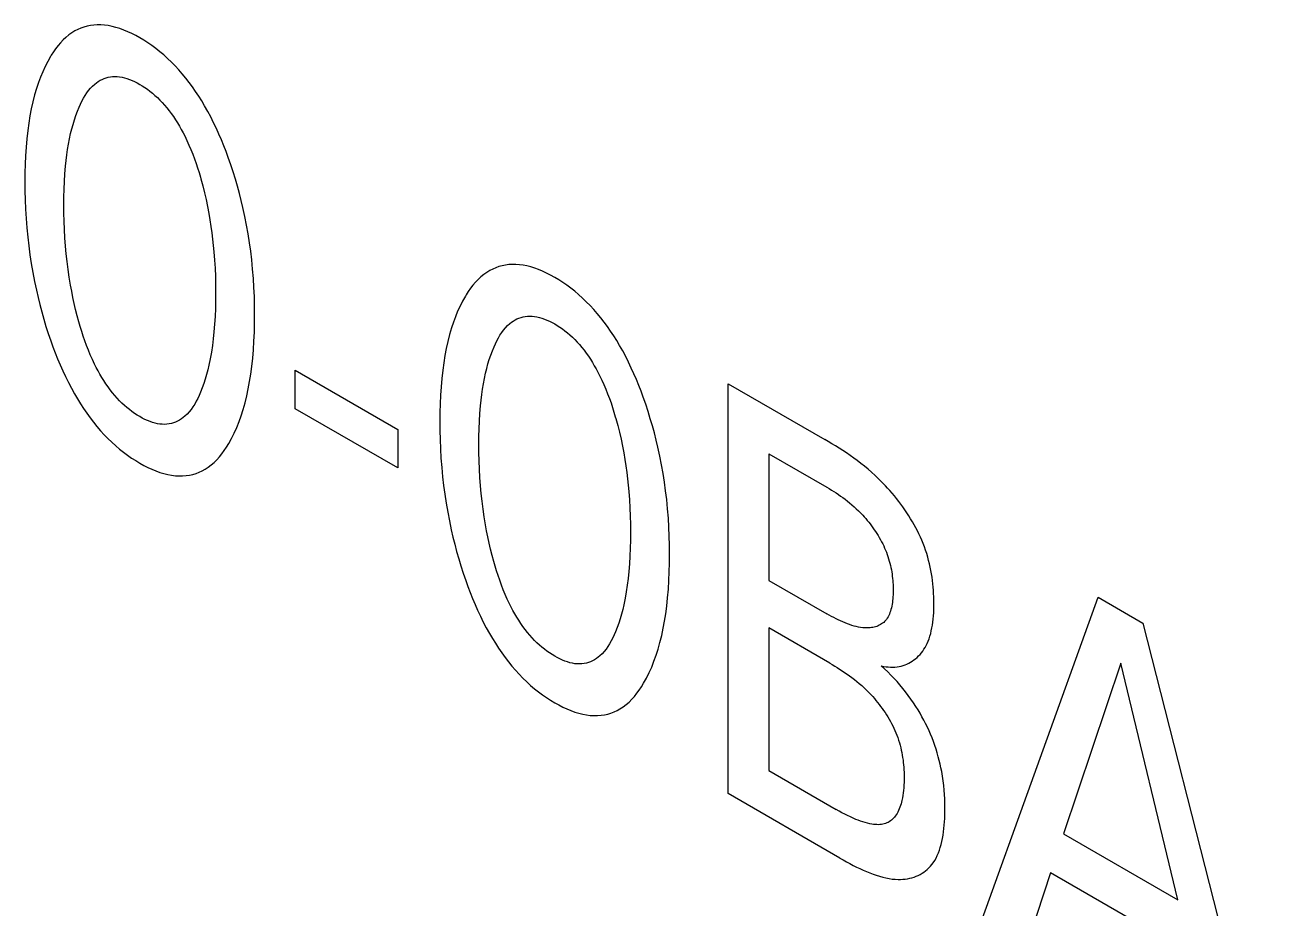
# Model space of a CAD drawing. Extents: x 0 to 420, y 0 to 297.
# Drawn here: x 182.985 to 187.187, y 120.416 to 123.408 of the extents above; entities that cross this region are included whole.
import ezdxf

# ---------------------------------------------------------------- set-up
doc = ezdxf.new("R2010")
doc.units = 0
doc.header["$LTSCALE"] = 23.1
doc.layers.add('40000_ISO', color=7, linetype='CONTINUOUS')

msp = doc.modelspace()

# ---------------------------------------------------------------- linework, layer by layer
at = {"layer": '40000_ISO', "color": 7, "linetype": 'CONTINUOUS'}
for p, q in [((183.1854, 123.4004), (183.1749, 123.3967)), ((183.1962, 123.4034), (183.1854, 123.4004)), ((183.2074, 123.4056), (183.1962, 123.4034)), ((183.2189, 123.4072), (183.2074, 123.4056)), ((183.2306, 123.4079), (183.2189, 123.4072)), ((183.2426, 123.4078), (183.2306, 123.4079)), ((183.2549, 123.4069), (183.2426, 123.4078)), ((183.2676, 123.4052), (183.2549, 123.4069)), ((183.2805, 123.4026), (183.2676, 123.4052)), ((183.2935, 123.3992), (183.2805, 123.4026)), ((183.3068, 123.3951), (183.2935, 123.3992)), ((183.115, 123.3567), (183.1061, 123.3473)), ((183.1243, 123.3654), (183.115, 123.3567)), ((183.134, 123.3734), (183.1243, 123.3654)), ((183.1443, 123.3807), (183.134, 123.3734)), ((183.155, 123.3873), (183.1443, 123.3807)), ((183.1647, 123.3923), (183.155, 123.3873)), ((183.1749, 123.3967), (183.1647, 123.3923)), ((183.3201, 123.3902), (183.3068, 123.3951)), ((183.3336, 123.3846), (183.3201, 123.3902)), ((183.3472, 123.3783), (183.3336, 123.3846)), ((183.3608, 123.3713), (183.3472, 123.3783)), ((183.3744, 123.3637), (183.3608, 123.3713)), ((183.3881, 123.3556), (183.3744, 123.3637)), ((183.4018, 123.3468), (183.3881, 123.3556)), ((183.0819, 123.316), (183.0746, 123.3047)), ((183.0896, 123.327), (183.0819, 123.316)), ((183.0977, 123.3374), (183.0896, 123.327)), ((183.1061, 123.3473), (183.0977, 123.3374)), ((183.4154, 123.3374), (183.4018, 123.3468)), ((183.4289, 123.3274), (183.4154, 123.3374)), ((183.4423, 123.3169), (183.4289, 123.3274)), ((183.4556, 123.3057), (183.4423, 123.3169)), ((183.0626, 123.2839), (183.0539, 123.2668)), ((183.0719, 123.3003), (183.0626, 123.2839)), ((183.0746, 123.3047), (183.0719, 123.3003)), ((183.4687, 123.294), (183.4556, 123.3057)), ((183.4816, 123.2817), (183.4687, 123.294)), ((183.4943, 123.2688), (183.4816, 123.2817)), ((183.0382, 123.2309), (183.0313, 123.212)), ((183.0458, 123.2492), (183.0382, 123.2309)), ((183.0539, 123.2668), (183.0458, 123.2492)), ((183.2604, 123.2286), (183.2676, 123.2305)), ((183.2676, 123.2305), (183.275, 123.2319)), ((183.275, 123.2319), (183.2827, 123.2328)), ((183.2827, 123.2328), (183.2905, 123.233)), ((183.2905, 123.233), (183.2984, 123.2327)), ((183.2984, 123.2327), (183.3064, 123.2318)), ((183.3064, 123.2318), (183.3145, 123.2304)), ((183.3145, 123.2304), (183.3228, 123.2284)), ((183.5066, 123.2555), (183.4943, 123.2688)), ((183.5186, 123.2416), (183.5066, 123.2555)), ((183.5303, 123.2273), (183.5186, 123.2416)), ((183.0249, 123.1926), (183.0183, 123.1702)), ((183.0313, 123.212), (183.0249, 123.1926)), ((183.2011, 123.1854), (183.2077, 123.1932)), ((183.2077, 123.1932), (183.2147, 123.2006)), ((183.2147, 123.2006), (183.2221, 123.2073)), ((183.2221, 123.2073), (183.2279, 123.2119)), ((183.2279, 123.2119), (183.2339, 123.2161)), ((183.2339, 123.2161), (183.2402, 123.2199)), ((183.2402, 123.2199), (183.2467, 123.2232)), ((183.2467, 123.2232), (183.2534, 123.2262)), ((183.2534, 123.2262), (183.2604, 123.2286)), ((183.3228, 123.2284), (183.3312, 123.2259)), ((183.3312, 123.2259), (183.3398, 123.2229)), ((183.3398, 123.2229), (183.3484, 123.2195)), ((183.3484, 123.2195), (183.357, 123.2155)), ((183.357, 123.2155), (183.3657, 123.2112)), ((183.3657, 123.2112), (183.3744, 123.2063)), ((183.3744, 123.2063), (183.3832, 123.2011)), ((183.3832, 123.2011), (183.3919, 123.1954)), ((183.3919, 123.1954), (183.4005, 123.1894)), ((183.4005, 123.1894), (183.4091, 123.1829)), ((183.5418, 123.2126), (183.5303, 123.2273)), ((183.553, 123.1974), (183.5418, 123.2126)), ((183.5638, 123.1819), (183.553, 123.1974)), ((183.0124, 123.1471), (183.0072, 123.1235)), ((183.0183, 123.1702), (183.0124, 123.1471)), ((183.1736, 123.1394), (183.1785, 123.1493)), ((183.1785, 123.1493), (183.1837, 123.1589)), ((183.1837, 123.1589), (183.1891, 123.1682)), ((183.1891, 123.1682), (183.195, 123.177)), ((183.195, 123.177), (183.2011, 123.1854)), ((183.4091, 123.1829), (183.4176, 123.176)), ((183.4176, 123.176), (183.426, 123.1688)), ((183.426, 123.1688), (183.4343, 123.1612)), ((183.4343, 123.1612), (183.4425, 123.1532)), ((183.4425, 123.1532), (183.4505, 123.1449)), ((183.4505, 123.1449), (183.4583, 123.1362)), ((183.5743, 123.1661), (183.5638, 123.1819)), ((183.5845, 123.15), (183.5743, 123.1661)), ((183.5942, 123.1337), (183.5845, 123.15)), ((183.0072, 123.1235), (183.0026, 123.0994)), ((183.1579, 123.1007), (183.1633, 123.1151)), ((183.1633, 123.1151), (183.1691, 123.1292)), ((183.1691, 123.1292), (183.1736, 123.1394)), ((183.4583, 123.1362), (183.4662, 123.1268)), ((183.4662, 123.1268), (183.4738, 123.1171)), ((183.4738, 123.1171), (183.4813, 123.1072)), ((183.4813, 123.1072), (183.4885, 123.0969)), ((183.6049, 123.1148), (183.5942, 123.1337)), ((183.6151, 123.0957), (183.6049, 123.1148)), ((182.9985, 123.0748), (182.9951, 123.0498)), ((183.0026, 123.0994), (182.9985, 123.0748)), ((183.1443, 123.0553), (183.1484, 123.0708)), ((183.1484, 123.0708), (183.153, 123.086)), ((183.153, 123.086), (183.1579, 123.1007)), ((183.4885, 123.0969), (183.4955, 123.0864)), ((183.4955, 123.0864), (183.5022, 123.0757)), ((183.5022, 123.0757), (183.5087, 123.0648)), ((183.5087, 123.0648), (183.515, 123.0538)), ((183.6248, 123.0764), (183.6151, 123.0957)), ((183.6341, 123.057), (183.6248, 123.0764)), ((182.9919, 123.0219), (182.9894, 122.9935)), ((182.9951, 123.0498), (182.9919, 123.0219)), ((183.1332, 123.0039), (183.1366, 123.0219)), ((183.1366, 123.0219), (183.1404, 123.0395)), ((183.1404, 123.0395), (183.1443, 123.0553)), ((183.515, 123.0538), (183.521, 123.0426)), ((183.521, 123.0426), (183.5268, 123.0314)), ((183.5268, 123.0314), (183.5342, 123.0161)), ((183.6429, 123.0374), (183.6341, 123.057)), ((183.6513, 123.0178), (183.6429, 123.0374)), ((182.9894, 122.9935), (182.9875, 122.9647)), ((183.1275, 122.967), (183.1302, 122.9856)), ((183.1302, 122.9856), (183.1332, 123.0039)), ((183.5342, 123.0161), (183.5412, 123.0007)), ((183.5412, 123.0007), (183.5477, 122.9852)), ((183.5477, 122.9852), (183.5539, 122.9697)), ((183.6593, 122.998), (183.6513, 123.0178)), ((183.667, 122.9783), (183.6593, 122.998)), ((183.6743, 122.9585), (183.667, 122.9783)), ((182.9862, 122.9356), (182.9854, 122.9061)), ((182.9875, 122.9647), (182.9862, 122.9356)), ((183.1233, 122.9291), (183.1252, 122.9482)), ((183.1252, 122.9482), (183.1275, 122.967)), ((183.5539, 122.9697), (183.5597, 122.9542)), ((183.5597, 122.9542), (183.5652, 122.9386)), ((183.5652, 122.9386), (183.5704, 122.9231)), ((183.6828, 122.9341), (183.6743, 122.9585)), ((182.9854, 122.9061), (182.9851, 122.8763)), ((183.1195, 122.8775), (183.1211, 122.9035)), ((183.1211, 122.9035), (183.1233, 122.9291)), ((183.5704, 122.9231), (183.5752, 122.9075)), ((183.5752, 122.9075), (183.5798, 122.892)), ((183.6909, 122.9098), (183.6828, 122.9341)), ((183.6984, 122.8855), (183.6909, 122.9098)), ((182.9851, 122.8763), (182.9854, 122.8457)), ((183.1177, 122.8247), (183.1184, 122.8513)), ((183.1184, 122.8513), (183.1195, 122.8775)), ((183.5798, 122.892), (183.5814, 122.8864)), ((183.5814, 122.8864), (183.5879, 122.8628)), ((183.5879, 122.8628), (183.5938, 122.8392)), ((183.7055, 122.8613), (183.6984, 122.8855)), ((183.7121, 122.8371), (183.7055, 122.8613)), ((182.9854, 122.8457), (182.9861, 122.8148)), ((182.9861, 122.8148), (182.9874, 122.7836)), ((183.1175, 122.7979), (183.1177, 122.8247)), ((183.5938, 122.8392), (183.5991, 122.8158)), ((183.5991, 122.8158), (183.604, 122.7925)), ((183.7183, 122.813), (183.7121, 122.8371)), ((183.724, 122.789), (183.7183, 122.813)), ((182.9874, 122.7836), (182.9893, 122.7521)), ((183.1177, 122.7704), (183.1175, 122.7979)), ((183.1184, 122.7427), (183.1177, 122.7704)), ((183.604, 122.7925), (183.6084, 122.7693)), ((183.6084, 122.7693), (183.6122, 122.7473)), ((183.7305, 122.759), (183.724, 122.789)), ((182.9893, 122.7521), (182.9918, 122.7204)), ((183.1195, 122.7148), (183.1184, 122.7427)), ((183.6122, 122.7473), (183.6157, 122.7254)), ((183.6157, 122.7254), (183.6187, 122.7036)), ((183.7364, 122.7291), (183.7305, 122.759)), ((183.7417, 122.6995), (183.7364, 122.7291)), ((182.9918, 122.7204), (182.9949, 122.6883)), ((182.9949, 122.6883), (182.9983, 122.6589)), ((183.1211, 122.6866), (183.1195, 122.7148)), ((183.1232, 122.6581), (183.1211, 122.6866)), ((183.6187, 122.7036), (183.6213, 122.6819)), ((183.7463, 122.67), (183.7417, 122.6995)), ((182.9983, 122.6589), (183.0023, 122.6293)), ((183.1256, 122.6321), (183.1232, 122.6581)), ((183.6213, 122.6819), (183.6236, 122.6604)), ((183.6236, 122.6604), (183.6256, 122.6391)), ((183.7503, 122.6408), (183.7463, 122.67)), ((183.7538, 122.6118), (183.7503, 122.6408)), ((183.0023, 122.6293), (183.0068, 122.5994)), ((183.0068, 122.5994), (183.012, 122.5694)), ((183.1284, 122.6059), (183.1256, 122.6321)), ((183.1318, 122.5794), (183.1284, 122.6059)), ((183.6256, 122.6391), (183.6278, 122.611)), ((183.6278, 122.611), (183.6294, 122.5832)), ((183.7569, 122.5802), (183.7538, 122.6118)), ((183.012, 122.5694), (183.0178, 122.5391)), ((183.1357, 122.5528), (183.1318, 122.5794)), ((183.6294, 122.5832), (183.6305, 122.5556)), ((183.7595, 122.5489), (183.7569, 122.5802)), ((184.5395, 122.562), (184.5298, 122.5539)), ((184.5498, 122.5693), (184.5395, 122.562)), ((184.5605, 122.5758), (184.5498, 122.5693)), ((184.5702, 122.5809), (184.5605, 122.5758)), ((184.5804, 122.5852), (184.5702, 122.5809)), ((184.5909, 122.5889), (184.5804, 122.5852)), ((184.6017, 122.5919), (184.5909, 122.5889)), ((184.6129, 122.5942), (184.6017, 122.5919)), ((184.6243, 122.5957), (184.6129, 122.5942)), ((184.6361, 122.5964), (184.6243, 122.5957)), ((184.6481, 122.5964), (184.6361, 122.5964)), ((184.6604, 122.5955), (184.6481, 122.5964)), ((184.6731, 122.5938), (184.6604, 122.5955)), ((184.686, 122.5912), (184.6731, 122.5938)), ((184.699, 122.5878), (184.686, 122.5912)), ((184.7123, 122.5836), (184.699, 122.5878)), ((184.7256, 122.5787), (184.7123, 122.5836)), ((184.7391, 122.5731), (184.7256, 122.5787)), ((184.7527, 122.5668), (184.7391, 122.5731)), ((184.7663, 122.5599), (184.7527, 122.5668)), ((184.7799, 122.5523), (184.7663, 122.5599)), ((183.0178, 122.5391), (183.0243, 122.5087)), ((183.1401, 122.526), (183.1357, 122.5528)), ((183.1439, 122.5055), (183.1401, 122.526)), ((183.6305, 122.5556), (183.6311, 122.5283)), ((183.6311, 122.5283), (183.6313, 122.5012)), ((183.7614, 122.518), (183.7595, 122.5489)), ((183.7627, 122.4873), (183.7614, 122.518)), ((184.4951, 122.5155), (184.4874, 122.5046)), ((184.5032, 122.526), (184.4951, 122.5155)), ((184.5116, 122.5359), (184.5032, 122.526)), ((184.5205, 122.5452), (184.5116, 122.5359)), ((184.5298, 122.5539), (184.5205, 122.5452)), ((184.7936, 122.5441), (184.7799, 122.5523)), ((184.8073, 122.5353), (184.7936, 122.5441)), ((184.8209, 122.5259), (184.8073, 122.5353)), ((184.8344, 122.516), (184.8209, 122.5259)), ((184.8478, 122.5054), (184.8344, 122.516)), ((183.0243, 122.5087), (183.0299, 122.4845)), ((183.0299, 122.4845), (183.0359, 122.4602)), ((183.148, 122.4849), (183.1439, 122.5055)), ((183.1525, 122.4642), (183.148, 122.4849)), ((183.6311, 122.474), (183.6305, 122.447)), ((183.6313, 122.5012), (183.6311, 122.474)), ((183.7635, 122.4569), (183.7627, 122.4873)), ((184.4774, 122.4888), (184.4681, 122.4725)), ((184.4801, 122.4932), (184.4774, 122.4888)), ((184.4874, 122.5046), (184.4801, 122.4932)), ((184.861, 122.4943), (184.8478, 122.5054)), ((184.8742, 122.4825), (184.861, 122.4943)), ((184.8871, 122.4702), (184.8742, 122.4825)), ((183.0359, 122.4602), (183.0424, 122.4358)), ((183.0424, 122.4358), (183.0494, 122.4113)), ((183.1574, 122.4434), (183.1525, 122.4642)), ((183.1626, 122.4226), (183.1574, 122.4434)), ((183.6305, 122.447), (183.6294, 122.4203)), ((183.7637, 122.4268), (183.7635, 122.4569)), ((184.4513, 122.4377), (184.4437, 122.4194)), ((184.4594, 122.4554), (184.4513, 122.4377)), ((184.4681, 122.4725), (184.4594, 122.4554)), ((184.8998, 122.4573), (184.8871, 122.4702)), ((184.9121, 122.444), (184.8998, 122.4573)), ((184.9241, 122.4302), (184.9121, 122.444)), ((183.0494, 122.4113), (183.0568, 122.3867)), ((183.1683, 122.4016), (183.1626, 122.4226)), ((183.1729, 122.3857), (183.1683, 122.4016)), ((183.6278, 122.394), (183.6257, 122.368)), ((183.6294, 122.4203), (183.6278, 122.394)), ((183.7627, 122.3666), (183.7635, 122.3965)), ((183.7635, 122.3965), (183.7637, 122.4268)), ((184.4368, 122.4006), (184.4304, 122.3812)), ((184.4437, 122.4194), (184.4368, 122.4006)), ((184.6132, 122.3818), (184.6202, 122.3891)), ((184.6202, 122.3891), (184.6276, 122.3959)), ((184.6276, 122.3959), (184.6334, 122.4004)), ((184.6334, 122.4004), (184.6394, 122.4046)), ((184.6394, 122.4046), (184.6456, 122.4084)), ((184.6456, 122.4084), (184.6522, 122.4118)), ((184.6522, 122.4118), (184.6589, 122.4147)), ((184.6589, 122.4147), (184.6659, 122.4172)), ((184.6659, 122.4172), (184.6731, 122.4191)), ((184.6731, 122.4191), (184.6805, 122.4205)), ((184.6805, 122.4205), (184.6882, 122.4213)), ((184.6882, 122.4213), (184.696, 122.4216)), ((184.696, 122.4216), (184.7039, 122.4212)), ((184.7039, 122.4212), (184.7119, 122.4204)), ((184.7119, 122.4204), (184.72, 122.4189)), ((184.72, 122.4189), (184.7283, 122.417)), ((184.7283, 122.417), (184.7367, 122.4145)), ((184.7367, 122.4145), (184.7453, 122.4115)), ((184.7453, 122.4115), (184.7539, 122.408)), ((184.7539, 122.408), (184.7625, 122.4041)), ((184.7625, 122.4041), (184.7712, 122.3997)), ((184.7712, 122.3997), (184.7799, 122.3949)), ((184.7799, 122.3949), (184.7886, 122.3897)), ((184.7886, 122.3897), (184.7973, 122.384)), ((184.9358, 122.4159), (184.9241, 122.4302)), ((184.9473, 122.4011), (184.9358, 122.4159)), ((184.9585, 122.386), (184.9473, 122.4011)), ((183.0568, 122.3867), (183.0647, 122.3622)), ((183.0647, 122.3622), (183.0732, 122.3375)), ((183.1778, 122.3698), (183.1729, 122.3857)), ((183.1829, 122.3539), (183.1778, 122.3698)), ((183.1884, 122.338), (183.1829, 122.3539)), ((183.6257, 122.368), (183.6233, 122.3447)), ((183.7614, 122.337), (183.7627, 122.3666)), ((184.4238, 122.3587), (184.4179, 122.3357)), ((184.4304, 122.3812), (184.4238, 122.3587)), ((184.584, 122.3379), (184.5892, 122.3475)), ((184.5892, 122.3475), (184.5946, 122.3567)), ((184.5946, 122.3567), (184.6004, 122.3655)), ((184.6004, 122.3655), (184.6066, 122.3739)), ((184.6066, 122.3739), (184.6132, 122.3818)), ((184.7973, 122.384), (184.806, 122.3779)), ((184.806, 122.3779), (184.8146, 122.3715)), ((184.8146, 122.3715), (184.8231, 122.3646)), ((184.8231, 122.3646), (184.8315, 122.3574)), ((184.8315, 122.3574), (184.8398, 122.3497)), ((184.8398, 122.3497), (184.848, 122.3418)), ((184.9693, 122.3705), (184.9585, 122.386)), ((184.9798, 122.3546), (184.9693, 122.3705)), ((184.9899, 122.3386), (184.9798, 122.3546)), ((183.0732, 122.3375), (183.0805, 122.3172)), ((183.0805, 122.3172), (183.0881, 122.297)), ((183.1942, 122.3221), (183.1884, 122.338)), ((183.2004, 122.3062), (183.1942, 122.3221)), ((183.207, 122.2904), (183.2004, 122.3062)), ((183.6205, 122.3218), (183.6171, 122.2992)), ((183.6233, 122.3447), (183.6205, 122.3218)), ((183.7571, 122.2789), (183.7596, 122.3077)), ((183.7596, 122.3077), (183.7614, 122.337)), ((184.4127, 122.3121), (184.4081, 122.288)), ((184.4179, 122.3357), (184.4127, 122.3121)), ((184.5688, 122.3037), (184.5745, 122.3177)), ((184.5745, 122.3177), (184.5791, 122.3279)), ((184.5791, 122.3279), (184.584, 122.3379)), ((184.848, 122.3418), (184.856, 122.3334)), ((184.856, 122.3334), (184.8638, 122.3247)), ((184.8638, 122.3247), (184.8717, 122.3154)), ((184.8717, 122.3154), (184.8793, 122.3057)), ((184.8793, 122.3057), (184.8868, 122.2957)), ((184.9997, 122.3222), (184.9899, 122.3386)), ((185.0104, 122.3034), (184.9997, 122.3222)), ((183.0881, 122.297), (183.0962, 122.2767)), ((183.0962, 122.2767), (183.1046, 122.2566)), ((183.214, 122.2746), (183.207, 122.2904)), ((183.2215, 122.2589), (183.214, 122.2746)), ((183.6132, 122.2771), (183.6088, 122.2554)), ((183.6171, 122.2992), (183.6132, 122.2771)), ((183.754, 122.2505), (183.7571, 122.2789)), ((184.404, 122.2634), (184.4006, 122.2384)), ((184.4081, 122.288), (184.404, 122.2634)), ((184.5539, 122.2594), (184.5585, 122.2745)), ((184.5585, 122.2745), (184.5634, 122.2893)), ((184.5634, 122.2893), (184.5688, 122.3037)), ((184.8868, 122.2957), (184.894, 122.2855)), ((184.894, 122.2855), (184.901, 122.275)), ((184.901, 122.275), (184.9077, 122.2643)), ((184.9077, 122.2643), (184.9142, 122.2534)), ((185.0206, 122.2843), (185.0104, 122.3034)), ((185.0303, 122.265), (185.0206, 122.2843)), ((185.0395, 122.2456), (185.0303, 122.265)), ((183.1046, 122.2566), (183.1135, 122.2365)), ((183.1135, 122.2365), (183.1228, 122.2165)), ((183.2272, 122.2475), (183.2215, 122.2589)), ((183.2332, 122.2361), (183.2272, 122.2475)), ((183.2395, 122.2248), (183.2332, 122.2361)), ((183.246, 122.2137), (183.2395, 122.2248)), ((183.6009, 122.2235), (183.5964, 122.208)), ((183.605, 122.2393), (183.6009, 122.2235)), ((183.6088, 122.2554), (183.605, 122.2393)), ((183.7466, 122.2), (183.7506, 122.225)), ((183.7506, 122.225), (183.754, 122.2505)), ((183.9004, 122.2386), (184.2482, 122.0379)), ((183.9004, 122.1078), (183.9004, 122.2386)), ((184.4006, 122.2384), (184.3974, 122.2104)), ((184.5421, 122.2104), (184.5459, 122.2281)), ((184.5459, 122.2281), (184.5497, 122.2439)), ((184.5497, 122.2439), (184.5539, 122.2594)), ((184.9142, 122.2534), (184.9205, 122.2423)), ((184.9205, 122.2423), (184.9265, 122.2312)), ((184.9265, 122.2312), (184.9323, 122.2199)), ((185.0484, 122.226), (185.0395, 122.2456)), ((185.0568, 122.2063), (185.0484, 122.226)), ((183.1228, 122.2165), (183.1326, 122.1967)), ((183.1326, 122.1967), (183.1429, 122.1771)), ((183.2528, 122.2028), (183.246, 122.2137)), ((183.2598, 122.1921), (183.2528, 122.2028)), ((183.267, 122.1816), (183.2598, 122.1921)), ((183.2745, 122.1714), (183.267, 122.1816)), ((183.5915, 122.1928), (183.5862, 122.178)), ((183.5964, 122.208), (183.5915, 122.1928)), ((183.742, 122.1754), (183.7466, 122.2)), ((184.3949, 122.1821), (184.393, 122.1533)), ((184.3974, 122.2104), (184.3949, 122.1821)), ((184.5357, 122.1742), (184.5387, 122.1925)), ((184.5387, 122.1925), (184.5421, 122.2104)), ((184.9323, 122.2199), (184.9397, 122.2046)), ((184.9397, 122.2046), (184.9467, 122.1893)), ((184.9467, 122.1893), (184.9532, 122.1738)), ((185.0648, 122.1866), (185.0568, 122.2063)), ((185.0725, 122.1668), (185.0648, 122.1866)), ((185.3675, 122.1924), (185.6945, 122.0036)), ((185.3675, 120.8044), (185.3675, 122.1924)), ((183.1429, 122.1771), (183.1537, 122.1577)), ((183.1537, 122.1577), (183.1635, 122.141)), ((183.1635, 122.141), (183.1736, 122.1246)), ((183.2822, 122.1616), (183.2745, 122.1714)), ((183.2902, 122.152), (183.2822, 122.1616)), ((183.298, 122.1432), (183.2902, 122.152)), ((183.306, 122.1347), (183.298, 122.1432)), ((183.5711, 122.1427), (183.566, 122.1328)), ((183.576, 122.153), (183.5711, 122.1427)), ((183.5805, 122.1636), (183.576, 122.153)), ((183.5862, 122.178), (183.5805, 122.1636)), ((183.7311, 122.1278), (183.7369, 122.1513)), ((183.7369, 122.1513), (183.742, 122.1754)), ((184.393, 122.1533), (184.3917, 122.1241)), ((184.5287, 122.1177), (184.5307, 122.1368)), ((184.5307, 122.1368), (184.533, 122.1556)), ((184.533, 122.1556), (184.5357, 122.1742)), ((184.9532, 122.1738), (184.9594, 122.1583)), ((184.9594, 122.1583), (184.9652, 122.1428)), ((184.9652, 122.1428), (184.9707, 122.1272)), ((185.0798, 122.147), (185.0725, 122.1668)), ((185.0883, 122.1227), (185.0798, 122.147)), ((183.1736, 122.1246), (183.1842, 122.1085)), ((183.1842, 122.1085), (183.195, 122.0926)), ((183.3142, 122.1266), (183.306, 122.1347)), ((183.3225, 122.1189), (183.3142, 122.1266)), ((183.331, 122.1116), (183.3225, 122.1189)), ((183.3396, 122.1046), (183.331, 122.1116)), ((183.3482, 122.0981), (183.3396, 122.1046)), ((183.3569, 122.0919), (183.3482, 122.0981)), ((183.5419, 122.097), (183.5349, 122.0893)), ((183.5485, 122.1052), (183.5419, 122.097)), ((183.5547, 122.114), (183.5485, 122.1052)), ((183.5605, 122.1232), (183.5547, 122.114)), ((183.566, 122.1328), (183.5605, 122.1232)), ((183.718, 122.0841), (183.7246, 122.1048)), ((183.7246, 122.1048), (183.7311, 122.1278)), ((184.2482, 121.907), (183.9004, 122.1078)), ((184.3909, 122.0946), (184.3906, 122.0648)), ((184.3917, 122.1241), (184.3909, 122.0946)), ((184.5266, 122.0921), (184.5287, 122.1177)), ((184.9707, 122.1272), (184.9759, 122.1116)), ((184.9759, 122.1116), (184.9807, 122.0961)), ((184.9807, 122.0961), (184.9853, 122.0806)), ((185.0964, 122.0983), (185.0883, 122.1227)), ((185.1039, 122.074), (185.0964, 122.0983)), ((183.195, 122.0926), (183.2062, 122.0771)), ((183.2062, 122.0771), (183.2178, 122.0621)), ((183.2178, 122.0621), (183.2296, 122.0474)), ((183.3657, 122.0862), (183.3569, 122.0919)), ((183.3744, 122.0809), (183.3657, 122.0862)), ((183.3832, 122.0761), (183.3744, 122.0809)), ((183.392, 122.0717), (183.3832, 122.0761)), ((183.4007, 122.0678), (183.392, 122.0717)), ((183.4093, 122.0644), (183.4007, 122.0678)), ((183.4179, 122.0614), (183.4093, 122.0644)), ((183.4263, 122.059), (183.4179, 122.0614)), ((183.4347, 122.0571), (183.4263, 122.059)), ((183.4429, 122.0557), (183.4347, 122.0571)), ((183.4509, 122.0549), (183.4429, 122.0557)), ((183.4587, 122.0547), (183.4509, 122.0549)), ((183.4667, 122.0551), (183.4587, 122.0547)), ((183.4744, 122.0561), (183.4667, 122.0551)), ((183.4818, 122.0576), (183.4744, 122.0561)), ((183.4891, 122.0597), (183.4818, 122.0576)), ((183.4961, 122.0624), (183.4891, 122.0597)), ((183.5028, 122.0655), (183.4961, 122.0624)), ((183.5094, 122.069), (183.5028, 122.0655)), ((183.5156, 122.0731), (183.5094, 122.069)), ((183.5217, 122.0775), (183.5156, 122.0731)), ((183.5274, 122.0823), (183.5217, 122.0775)), ((183.5349, 122.0893), (183.5274, 122.0823)), ((183.703, 122.0443), (183.7108, 122.0639)), ((183.7108, 122.0639), (183.718, 122.0841)), ((184.3906, 122.0648), (184.3909, 122.0342)), ((184.5239, 122.0398), (184.525, 122.0661)), ((184.525, 122.0661), (184.5266, 122.0921)), ((184.9853, 122.0806), (184.9869, 122.075)), ((184.9869, 122.075), (184.9933, 122.0513)), ((185.111, 122.0498), (185.1039, 122.074)), ((183.2296, 122.0474), (183.2417, 122.0333)), ((183.2417, 122.0333), (183.2541, 122.0197)), ((183.2541, 122.0197), (183.2668, 122.0066)), ((183.6855, 122.0072), (183.6946, 122.0254)), ((183.6946, 122.0254), (183.703, 122.0443)), ((184.2482, 122.0379), (184.2482, 121.907)), ((184.3909, 122.0342), (184.3916, 122.0033)), ((184.523, 121.9864), (184.5232, 122.0133)), ((184.5232, 122.0133), (184.5239, 122.0398)), ((184.9933, 122.0513), (184.9993, 122.0278)), ((184.9993, 122.0278), (185.0046, 122.0044)), ((185.1176, 122.0256), (185.111, 122.0498)), ((185.1238, 122.0016), (185.1176, 122.0256)), ((183.2668, 122.0066), (183.2798, 121.9941)), ((183.2798, 121.9941), (183.2929, 121.9822)), ((183.2929, 121.9822), (183.3062, 121.9709)), ((183.3062, 121.9709), (183.3197, 121.9602)), ((183.6608, 121.9663), (183.6684, 121.9778)), ((183.6684, 121.9778), (183.6757, 121.9896)), ((183.6757, 121.9896), (183.6855, 122.0072)), ((184.3916, 122.0033), (184.3929, 121.9722)), ((184.3929, 121.9722), (184.3948, 121.9407)), ((184.5232, 121.959), (184.523, 121.9864)), ((185.0046, 122.0044), (185.0095, 121.9811)), ((185.0095, 121.9811), (185.0139, 121.9579)), ((185.1295, 121.9775), (185.1238, 122.0016)), ((185.136, 121.9475), (185.1295, 121.9775)), ((185.7068, 121.9965), (185.6945, 122.0036)), ((185.7191, 121.9892), (185.7068, 121.9965)), ((185.7314, 121.9817), (185.7191, 121.9892)), ((185.7437, 121.974), (185.7314, 121.9817)), ((185.756, 121.966), (185.7437, 121.974)), ((183.3197, 121.9602), (183.3333, 121.9502)), ((183.3333, 121.9502), (183.347, 121.9407)), ((183.347, 121.9407), (183.3607, 121.9318)), ((183.3607, 121.9318), (183.3744, 121.9235)), ((183.6263, 121.9259), (183.6355, 121.9351)), ((183.6355, 121.9351), (183.6444, 121.9449)), ((183.6444, 121.9449), (183.6528, 121.9554)), ((183.6528, 121.9554), (183.6608, 121.9663)), ((184.3948, 121.9407), (184.3973, 121.9089)), ((184.5239, 121.9313), (184.5232, 121.959)), ((184.525, 121.9033), (184.5239, 121.9313)), ((185.0139, 121.9579), (185.0177, 121.9358)), ((185.0177, 121.9358), (185.0211, 121.9139)), ((185.1419, 121.9177), (185.136, 121.9475)), ((185.5056, 121.9553), (185.7022, 121.8417)), ((185.5056, 121.9553), (185.5056, 121.5264)), ((185.7683, 121.9579), (185.756, 121.966)), ((185.7806, 121.9495), (185.7683, 121.9579)), ((185.7928, 121.9408), (185.7806, 121.9495)), ((185.805, 121.9318), (185.7928, 121.9408)), ((185.8172, 121.9225), (185.805, 121.9318)), ((183.3744, 121.9235), (183.3882, 121.9159)), ((183.3882, 121.9159), (183.402, 121.9089)), ((183.402, 121.9089), (183.4157, 121.9026)), ((183.4157, 121.9026), (183.4293, 121.8969)), ((183.4293, 121.8969), (183.4428, 121.8921)), ((183.4428, 121.8921), (183.4562, 121.888)), ((183.4562, 121.888), (183.4693, 121.8847)), ((183.4693, 121.8847), (183.4823, 121.8822)), ((183.543, 121.8827), (183.5542, 121.8852)), ((183.5542, 121.8852), (183.5651, 121.8885)), ((183.5651, 121.8885), (183.5756, 121.8925)), ((183.5756, 121.8925), (183.5857, 121.8972)), ((183.5857, 121.8972), (183.5955, 121.9026)), ((183.5955, 121.9026), (183.6062, 121.9096)), ((183.6062, 121.9096), (183.6165, 121.9174)), ((183.6165, 121.9174), (183.6263, 121.9259)), ((184.3973, 121.9089), (184.4004, 121.8769)), ((184.5266, 121.8751), (184.525, 121.9033)), ((185.0211, 121.9139), (185.0242, 121.8921)), ((185.0242, 121.8921), (185.0268, 121.8705)), ((185.1472, 121.888), (185.1419, 121.9177)), ((185.1518, 121.8586), (185.1472, 121.888)), ((185.8293, 121.9129), (185.8172, 121.9225)), ((185.8413, 121.9029), (185.8293, 121.9129)), ((185.8532, 121.8925), (185.8413, 121.9029)), ((185.8651, 121.8818), (185.8532, 121.8925)), ((183.4823, 121.8822), (183.4951, 121.8806)), ((183.4951, 121.8806), (183.5075, 121.8799)), ((183.5075, 121.8799), (183.5196, 121.88)), ((183.5196, 121.88), (183.5314, 121.881)), ((183.5314, 121.881), (183.543, 121.8827)), ((184.4004, 121.8769), (184.4038, 121.8475)), ((184.4038, 121.8475), (184.4078, 121.8178)), ((184.5287, 121.8466), (184.5266, 121.8751)), ((184.531, 121.8206), (184.5287, 121.8466)), ((185.0268, 121.8705), (185.0291, 121.849)), ((185.0291, 121.849), (185.0311, 121.8276)), ((185.1558, 121.8293), (185.1518, 121.8586)), ((185.8769, 121.8707), (185.8651, 121.8818)), ((185.8885, 121.8591), (185.8769, 121.8707)), ((185.9001, 121.8471), (185.8885, 121.8591)), ((185.9078, 121.8387), (185.9001, 121.8471)), ((184.4078, 121.8178), (184.4123, 121.788)), ((184.5339, 121.7944), (184.531, 121.8206)), ((185.0311, 121.8276), (185.0333, 121.7996)), ((185.1593, 121.8003), (185.1558, 121.8293)), ((185.1624, 121.7688), (185.1593, 121.8003)), ((185.7022, 121.8417), (185.7099, 121.8371)), ((185.7099, 121.8371), (185.7176, 121.8324)), ((185.7176, 121.8324), (185.7254, 121.8276)), ((185.7254, 121.8276), (185.7331, 121.8226)), ((185.7331, 121.8226), (185.7408, 121.8174)), ((185.7408, 121.8174), (185.7485, 121.8121)), ((185.7485, 121.8121), (185.7562, 121.8066)), ((185.7562, 121.8066), (185.7639, 121.8009)), ((185.7639, 121.8009), (185.7715, 121.795)), ((185.9155, 121.8302), (185.9078, 121.8387)), ((185.9231, 121.8214), (185.9155, 121.8302)), ((185.9306, 121.8124), (185.9231, 121.8214)), ((185.9379, 121.8033), (185.9306, 121.8124)), ((185.9452, 121.794), (185.9379, 121.8033)), ((184.4123, 121.788), (184.4175, 121.7579)), ((184.5373, 121.768), (184.5339, 121.7944)), ((184.5412, 121.7414), (184.5373, 121.768)), ((185.0333, 121.7996), (185.0349, 121.7717)), ((185.0349, 121.7717), (185.036, 121.7442)), ((185.165, 121.7375), (185.1624, 121.7688)), ((185.7715, 121.795), (185.7791, 121.7889)), ((185.7791, 121.7889), (185.7866, 121.7826)), ((185.7866, 121.7826), (185.7941, 121.776)), ((185.7941, 121.776), (185.8015, 121.7692)), ((185.8015, 121.7692), (185.8089, 121.7622)), ((185.8089, 121.7622), (185.8161, 121.7549)), ((185.9524, 121.7846), (185.9452, 121.794)), ((185.9594, 121.775), (185.9524, 121.7846)), ((185.9662, 121.7652), (185.9594, 121.775)), ((185.9729, 121.7554), (185.9662, 121.7652)), ((184.4175, 121.7579), (184.4233, 121.7277)), ((184.4233, 121.7277), (184.4298, 121.6973)), ((184.5456, 121.7146), (184.5412, 121.7414)), ((185.036, 121.7442), (185.0366, 121.7169)), ((185.0366, 121.7169), (185.0368, 121.6898)), ((185.1669, 121.7065), (185.165, 121.7375)), ((185.8161, 121.7549), (185.8233, 121.7473)), ((185.8233, 121.7473), (185.8285, 121.7416)), ((185.8285, 121.7416), (185.8336, 121.7357)), ((185.8336, 121.7357), (185.8386, 121.7297)), ((185.8386, 121.7297), (185.8435, 121.7236)), ((185.8435, 121.7236), (185.8484, 121.7174)), ((185.8484, 121.7174), (185.8532, 121.7111)), ((185.9794, 121.7454), (185.9729, 121.7554)), ((185.9857, 121.7353), (185.9794, 121.7454)), ((185.9918, 121.7251), (185.9857, 121.7353)), ((185.9976, 121.7149), (185.9918, 121.7251)), ((184.4298, 121.6973), (184.4354, 121.673)), ((184.5494, 121.6941), (184.5456, 121.7146)), ((184.5535, 121.6735), (184.5494, 121.6941)), ((185.0368, 121.6898), (185.0366, 121.6625)), ((185.1682, 121.6758), (185.1669, 121.7065)), ((185.169, 121.6454), (185.1682, 121.6758)), ((185.8532, 121.7111), (185.8579, 121.7046)), ((185.8579, 121.7046), (185.8625, 121.6981)), ((185.8625, 121.6981), (185.8669, 121.6914)), ((185.8669, 121.6914), (185.8713, 121.6847)), ((185.8713, 121.6847), (185.8755, 121.6779)), ((185.8755, 121.6779), (185.8796, 121.6711)), ((186.0033, 121.7045), (185.9976, 121.7149)), ((186.0087, 121.6941), (186.0033, 121.7045)), ((186.0139, 121.6836), (186.0087, 121.6941)), ((186.0188, 121.6731), (186.0139, 121.6836)), ((184.4354, 121.673), (184.4414, 121.6487)), ((184.4414, 121.6487), (184.4479, 121.6243)), ((184.558, 121.6528), (184.5535, 121.6735)), ((184.5629, 121.632), (184.558, 121.6528)), ((185.036, 121.6356), (185.0349, 121.6089)), ((185.0366, 121.6625), (185.036, 121.6356)), ((185.1692, 121.6153), (185.169, 121.6454)), ((185.8796, 121.6711), (185.8835, 121.6641)), ((185.8835, 121.6641), (185.8873, 121.6571)), ((185.8873, 121.6571), (185.8909, 121.6501)), ((185.8909, 121.6501), (185.8943, 121.6431)), ((185.8943, 121.6431), (185.8975, 121.636)), ((185.8975, 121.636), (185.9006, 121.6289)), ((186.0234, 121.6625), (186.0188, 121.6731)), ((186.028, 121.6511), (186.0234, 121.6625)), ((186.0323, 121.6397), (186.028, 121.6511)), ((186.0363, 121.6283), (186.0323, 121.6397)), ((184.4479, 121.6243), (184.4549, 121.5998)), ((184.4549, 121.5998), (184.4623, 121.5753)), ((184.5681, 121.6111), (184.5629, 121.632)), ((184.5738, 121.5902), (184.5681, 121.6111)), ((185.0349, 121.6089), (185.0333, 121.5825)), ((185.169, 121.5851), (185.1692, 121.6153)), ((185.9006, 121.6289), (185.9036, 121.6215)), ((185.9036, 121.6215), (185.9063, 121.6141)), ((185.9063, 121.6141), (185.9089, 121.6067)), ((185.9089, 121.6067), (185.9112, 121.5993)), ((185.9112, 121.5993), (185.9134, 121.5919)), ((185.9134, 121.5919), (185.9154, 121.5845)), ((186.04, 121.6169), (186.0363, 121.6283)), ((186.0434, 121.6054), (186.04, 121.6169)), ((186.0465, 121.594), (186.0434, 121.6054)), ((186.0493, 121.5826), (186.0465, 121.594)), ((184.4623, 121.5753), (184.4702, 121.5507)), ((184.4702, 121.5507), (184.4787, 121.5261)), ((184.5784, 121.5743), (184.5738, 121.5902)), ((184.5833, 121.5584), (184.5784, 121.5743)), ((184.5884, 121.5425), (184.5833, 121.5584)), ((185.0312, 121.5565), (185.0288, 121.5333)), ((185.0333, 121.5825), (185.0312, 121.5565)), ((185.1669, 121.5255), (185.1682, 121.5551)), ((185.1682, 121.5551), (185.169, 121.5851)), ((185.9154, 121.5845), (185.9172, 121.5771)), ((185.9172, 121.5771), (185.9188, 121.5698)), ((185.9188, 121.5698), (185.9203, 121.5624)), ((185.9203, 121.5624), (185.9215, 121.5551)), ((185.9215, 121.5551), (185.9227, 121.5478)), ((186.0519, 121.5712), (186.0493, 121.5826)), ((186.0542, 121.5598), (186.0519, 121.5712)), ((186.0562, 121.5485), (186.0542, 121.5598)), ((186.058, 121.5372), (186.0562, 121.5485)), ((184.4787, 121.5261), (184.486, 121.5058)), ((184.5939, 121.5266), (184.5884, 121.5425)), ((184.5997, 121.5106), (184.5939, 121.5266)), ((184.6059, 121.4948), (184.5997, 121.5106)), ((185.026, 121.5103), (185.0226, 121.4878)), ((185.0288, 121.5333), (185.026, 121.5103)), ((185.165, 121.4963), (185.1669, 121.5255)), ((185.5056, 121.5264), (185.7022, 121.4129)), ((185.9227, 121.5478), (185.9236, 121.5406)), ((185.9236, 121.5406), (185.9244, 121.5333)), ((185.9244, 121.5333), (185.9251, 121.5262)), ((185.9251, 121.5262), (185.9256, 121.519)), ((185.9256, 121.519), (185.926, 121.5119)), ((185.926, 121.5119), (185.9262, 121.5049)), ((186.0595, 121.526), (186.058, 121.5372)), ((186.0609, 121.5148), (186.0595, 121.526)), ((186.062, 121.5037), (186.0609, 121.5148)), ((184.486, 121.5058), (184.4936, 121.4855)), ((184.4936, 121.4855), (184.5017, 121.4653)), ((184.5017, 121.4653), (184.5101, 121.4451)), ((184.6125, 121.4789), (184.6059, 121.4948)), ((184.6195, 121.4632), (184.6125, 121.4789)), ((185.0187, 121.4657), (185.0143, 121.444)), ((185.0226, 121.4878), (185.0187, 121.4657)), ((185.1595, 121.4391), (185.1626, 121.4675)), ((185.1626, 121.4675), (185.165, 121.4963)), ((185.9251, 121.4643), (185.9245, 121.4579)), ((185.9256, 121.4709), (185.9251, 121.4643)), ((185.926, 121.4775), (185.9256, 121.4709)), ((185.9263, 121.4842), (185.926, 121.4775)), ((185.9262, 121.5049), (185.9264, 121.4979)), ((185.9264, 121.491), (185.9263, 121.4842)), ((185.9264, 121.4979), (185.9264, 121.491)), ((186.0629, 121.4927), (186.062, 121.5037)), ((186.0635, 121.4818), (186.0629, 121.4927)), ((186.064, 121.471), (186.0635, 121.4818)), ((186.0644, 121.4602), (186.064, 121.471)), ((186.2062, 120.3202), (186.6205, 121.469)), ((186.6205, 121.469), (186.7722, 121.3814)), ((184.5101, 121.4451), (184.519, 121.425)), ((184.519, 121.425), (184.5283, 121.4051)), ((184.6269, 121.4475), (184.6195, 121.4632)), ((184.6327, 121.436), (184.6269, 121.4475)), ((184.6387, 121.4247), (184.6327, 121.436)), ((184.645, 121.4134), (184.6387, 121.4247)), ((185.0105, 121.4278), (185.0064, 121.412)), ((185.0143, 121.444), (185.0105, 121.4278)), ((185.156, 121.4136), (185.1595, 121.4391)), ((185.9174, 121.4225), (185.9156, 121.4173)), ((185.919, 121.428), (185.9174, 121.4225)), ((185.9204, 121.4337), (185.919, 121.428)), ((185.9217, 121.4395), (185.9204, 121.4337)), ((185.9228, 121.4455), (185.9217, 121.4395)), ((185.9237, 121.4516), (185.9228, 121.4455)), ((185.9245, 121.4579), (185.9237, 121.4516)), ((186.0637, 121.4165), (186.0642, 121.4274)), ((186.0642, 121.4274), (186.0644, 121.4384)), ((186.0645, 121.4496), (186.0644, 121.4602)), ((186.0644, 121.4384), (186.0645, 121.4496)), ((184.5283, 121.4051), (184.5381, 121.3853)), ((184.5381, 121.3853), (184.5484, 121.3656)), ((184.6515, 121.4023), (184.645, 121.4134)), ((184.6583, 121.3914), (184.6515, 121.4023)), ((184.6653, 121.3807), (184.6583, 121.3914)), ((184.6725, 121.3702), (184.6653, 121.3807)), ((184.997, 121.3814), (184.9917, 121.3666)), ((185.0019, 121.3965), (184.997, 121.3814)), ((185.0064, 121.412), (185.0019, 121.3965)), ((185.1475, 121.364), (185.1521, 121.3885)), ((185.1521, 121.3885), (185.156, 121.4136)), ((185.7099, 121.4086), (185.7022, 121.4129)), ((185.7176, 121.4044), (185.7099, 121.4086)), ((185.7253, 121.4003), (185.7176, 121.4044)), ((185.733, 121.3963), (185.7253, 121.4003)), ((185.7407, 121.3925), (185.733, 121.3963)), ((185.7484, 121.3889), (185.7407, 121.3925)), ((185.756, 121.3855), (185.7484, 121.3889)), ((185.7637, 121.3822), (185.756, 121.3855)), ((185.7713, 121.3792), (185.7637, 121.3822)), ((185.8908, 121.3813), (185.8872, 121.3787)), ((185.8943, 121.3841), (185.8908, 121.3813)), ((185.8975, 121.3872), (185.8943, 121.3841)), ((185.9006, 121.3906), (185.8975, 121.3872)), ((185.9036, 121.3944), (185.9006, 121.3906)), ((185.9064, 121.3985), (185.9036, 121.3944)), ((185.909, 121.4028), (185.9064, 121.3985)), ((185.9114, 121.4074), (185.909, 121.4028)), ((185.9136, 121.4122), (185.9114, 121.4074)), ((185.9156, 121.4173), (185.9136, 121.4122)), ((186.0595, 121.375), (186.0609, 121.3851)), ((186.0609, 121.3851), (186.0621, 121.3953)), ((186.0621, 121.3953), (186.063, 121.4058)), ((186.063, 121.4058), (186.0637, 121.4165)), ((186.7722, 121.3814), (187.1866, 119.7541)), ((184.5484, 121.3656), (184.5592, 121.3462)), ((184.5592, 121.3462), (184.569, 121.3296)), ((184.68, 121.36), (184.6725, 121.3702)), ((184.6877, 121.3501), (184.68, 121.36)), ((184.6956, 121.3406), (184.6877, 121.3501)), ((184.7035, 121.3318), (184.6956, 121.3406)), ((184.9815, 121.3416), (184.9766, 121.3313)), ((184.986, 121.3522), (184.9815, 121.3416)), ((184.9917, 121.3666), (184.986, 121.3522)), ((185.1366, 121.3163), (185.1424, 121.3399)), ((185.1424, 121.3399), (185.1475, 121.364)), ((185.7117, 121.2461), (185.5056, 121.3651)), ((185.5056, 121.3651), (185.5056, 120.882)), ((185.7789, 121.3765), (185.7713, 121.3792)), ((185.7864, 121.374), (185.7789, 121.3765)), ((185.7939, 121.3717), (185.7864, 121.374)), ((185.8013, 121.3698), (185.7939, 121.3717)), ((185.8087, 121.3682), (185.8013, 121.3698)), ((185.8161, 121.3669), (185.8087, 121.3682)), ((185.8233, 121.366), (185.8161, 121.3669)), ((185.8284, 121.3656), (185.8233, 121.366)), ((185.8335, 121.3653), (185.8284, 121.3656)), ((185.8385, 121.3653), (185.8335, 121.3653)), ((185.8434, 121.3654), (185.8385, 121.3653)), ((185.8483, 121.3658), (185.8434, 121.3654)), ((185.853, 121.3664), (185.8483, 121.3658)), ((185.8577, 121.3671), (185.853, 121.3664)), ((185.8623, 121.3681), (185.8577, 121.3671)), ((185.8668, 121.3693), (185.8623, 121.3681)), ((185.8712, 121.3707), (185.8668, 121.3693)), ((185.8754, 121.3724), (185.8712, 121.3707)), ((185.8795, 121.3743), (185.8754, 121.3724)), ((185.8834, 121.3764), (185.8795, 121.3743)), ((185.8872, 121.3787), (185.8834, 121.3764)), ((186.0509, 121.3373), (186.0535, 121.3463)), ((186.0535, 121.3463), (186.0557, 121.3556)), ((186.0557, 121.3556), (186.0577, 121.3652)), ((186.0577, 121.3652), (186.0595, 121.375)), ((184.569, 121.3296), (184.5791, 121.3132)), ((184.5791, 121.3132), (184.5896, 121.297)), ((184.5896, 121.297), (184.6005, 121.2812)), ((184.7115, 121.3233), (184.7035, 121.3318)), ((184.7197, 121.3152), (184.7115, 121.3233)), ((184.728, 121.3075), (184.7197, 121.3152)), ((184.7365, 121.3001), (184.728, 121.3075)), ((184.745, 121.2932), (184.7365, 121.3001)), ((184.9602, 121.3025), (184.954, 121.2938)), ((184.966, 121.3117), (184.9602, 121.3025)), ((184.9715, 121.3213), (184.966, 121.3117)), ((184.9766, 121.3313), (184.9715, 121.3213)), ((185.1301, 121.2934), (185.1366, 121.3163)), ((186.0306, 121.2932), (186.0345, 121.2995)), ((186.0345, 121.2995), (186.0382, 121.3062)), ((186.0382, 121.3062), (186.0415, 121.313)), ((186.0415, 121.313), (186.0447, 121.3202)), ((186.0447, 121.3202), (186.0479, 121.3286)), ((186.0479, 121.3286), (186.0509, 121.3373)), ((184.6005, 121.2812), (184.6117, 121.2657)), ((184.6117, 121.2657), (184.6233, 121.2506)), ((184.7537, 121.2866), (184.745, 121.2932)), ((184.7624, 121.2805), (184.7537, 121.2866)), ((184.7712, 121.2748), (184.7624, 121.2805)), ((184.7799, 121.2695), (184.7712, 121.2748)), ((184.7887, 121.2647), (184.7799, 121.2695)), ((184.7975, 121.2603), (184.7887, 121.2647)), ((184.8062, 121.2563), (184.7975, 121.2603)), ((184.8148, 121.2529), (184.8062, 121.2563)), ((184.9149, 121.2576), (184.9083, 121.254)), ((184.9211, 121.2616), (184.9149, 121.2576)), ((184.9271, 121.266), (184.9211, 121.2616)), ((184.9329, 121.2708), (184.9271, 121.266)), ((184.9404, 121.2779), (184.9329, 121.2708)), ((184.9474, 121.2856), (184.9404, 121.2779)), ((184.954, 121.2938), (184.9474, 121.2856)), ((185.1163, 121.2525), (185.1235, 121.2726)), ((185.1235, 121.2726), (185.1301, 121.2934)), ((185.9912, 121.2528), (185.9969, 121.2568)), ((185.9969, 121.2568), (186.0023, 121.2611)), ((186.0023, 121.2611), (186.0076, 121.2657)), ((186.0076, 121.2657), (186.0127, 121.2706)), ((186.0127, 121.2706), (186.0175, 121.2758)), ((186.0175, 121.2758), (186.0221, 121.2813)), ((186.0221, 121.2813), (186.0265, 121.2871)), ((186.0265, 121.2871), (186.0306, 121.2932)), ((184.6233, 121.2506), (184.6351, 121.236)), ((184.6351, 121.236), (184.6472, 121.2218)), ((184.6472, 121.2218), (184.6596, 121.2082)), ((184.8234, 121.25), (184.8148, 121.2529)), ((184.8318, 121.2475), (184.8234, 121.25)), ((184.8402, 121.2456), (184.8318, 121.2475)), ((184.8484, 121.2443), (184.8402, 121.2456)), ((184.8564, 121.2435), (184.8484, 121.2443)), ((184.8642, 121.2432), (184.8564, 121.2435)), ((184.8722, 121.2436), (184.8642, 121.2432)), ((184.8799, 121.2446), (184.8722, 121.2436)), ((184.8873, 121.2462), (184.8799, 121.2446)), ((184.8946, 121.2483), (184.8873, 121.2462)), ((184.9016, 121.2509), (184.8946, 121.2483)), ((184.9083, 121.254), (184.9016, 121.2509)), ((185.091, 121.1957), (185.1001, 121.214)), ((185.1001, 121.214), (185.1085, 121.2329)), ((185.1085, 121.2329), (185.1163, 121.2525)), ((185.7117, 121.2461), (185.72, 121.2412)), ((185.72, 121.2412), (185.7284, 121.2362)), ((185.7284, 121.2362), (185.7368, 121.2311)), ((185.7368, 121.2311), (185.7452, 121.2258)), ((185.7452, 121.2258), (185.7536, 121.2204)), ((185.7536, 121.2204), (185.762, 121.2148)), ((185.762, 121.2148), (185.7704, 121.209)), ((185.8863, 121.2367), (185.8943, 121.2351)), ((185.8973, 121.2267), (185.8863, 121.2367)), ((185.8943, 121.2351), (185.9022, 121.2339)), ((185.9082, 121.2163), (185.8973, 121.2267)), ((185.9022, 121.2339), (185.9099, 121.2331)), ((185.9189, 121.2055), (185.9082, 121.2163)), ((185.9099, 121.2331), (185.9175, 121.2326)), ((185.9175, 121.2326), (185.925, 121.2326)), ((185.925, 121.2326), (185.9323, 121.233)), ((185.9323, 121.233), (185.9395, 121.2337)), ((185.9395, 121.2337), (185.9466, 121.2349)), ((185.9466, 121.2349), (185.9535, 121.2364)), ((185.9535, 121.2364), (185.9602, 121.2382)), ((185.9602, 121.2382), (185.9667, 121.2405)), ((185.9667, 121.2405), (185.9731, 121.243)), ((185.9731, 121.243), (185.9793, 121.246)), ((185.9793, 121.246), (185.9853, 121.2492)), ((185.9853, 121.2492), (185.9912, 121.2528)), ((186.6971, 121.2457), (186.5039, 120.6677)), ((186.891, 120.4442), (186.6971, 121.2457)), ((184.6596, 121.2082), (184.6723, 121.1952)), ((184.6723, 121.1952), (184.6853, 121.1827)), ((184.6853, 121.1827), (184.6984, 121.1708)), ((184.6984, 121.1708), (184.7117, 121.1595)), ((185.0739, 121.1663), (185.0812, 121.1782)), ((185.0812, 121.1782), (185.091, 121.1957)), ((185.7704, 121.209), (185.7787, 121.203)), ((185.7787, 121.203), (185.787, 121.1969)), ((185.787, 121.1969), (185.7953, 121.1905)), ((185.7953, 121.1905), (185.8035, 121.1839)), ((185.8035, 121.1839), (185.8117, 121.177)), ((185.8117, 121.177), (185.8199, 121.1699)), ((185.9295, 121.1944), (185.9189, 121.2055)), ((185.9396, 121.1834), (185.9295, 121.1944)), ((185.9495, 121.1721), (185.9396, 121.1834)), ((185.9592, 121.1604), (185.9495, 121.1721)), ((184.7117, 121.1595), (184.7252, 121.1488)), ((184.7252, 121.1488), (184.7388, 121.1387)), ((184.7388, 121.1387), (184.7525, 121.1292)), ((184.7525, 121.1292), (184.7662, 121.1204)), ((185.041, 121.1237), (185.0499, 121.1335)), ((185.0499, 121.1335), (185.0583, 121.1439)), ((185.0583, 121.1439), (185.0663, 121.1549)), ((185.0663, 121.1549), (185.0739, 121.1663)), ((185.8199, 121.1699), (185.8279, 121.1625)), ((185.8279, 121.1625), (185.8359, 121.1549)), ((185.8359, 121.1549), (185.8438, 121.1469)), ((185.8438, 121.1469), (185.8516, 121.1387)), ((185.8516, 121.1387), (185.8572, 121.1326)), ((185.8572, 121.1326), (185.8628, 121.1262)), ((185.9687, 121.1485), (185.9592, 121.1604)), ((185.9778, 121.1366), (185.9687, 121.1485)), ((185.9867, 121.1243), (185.9778, 121.1366)), ((184.7662, 121.1204), (184.7799, 121.1121)), ((184.7799, 121.1121), (184.7937, 121.1044)), ((184.7937, 121.1044), (184.8075, 121.0974)), ((184.8075, 121.0974), (184.8212, 121.0911)), ((184.8212, 121.0911), (184.8348, 121.0855)), ((184.9912, 121.0858), (185.001, 121.0912)), ((185.001, 121.0912), (185.0117, 121.0981)), ((185.0117, 121.0981), (185.022, 121.1059)), ((185.022, 121.1059), (185.0317, 121.1144)), ((185.0317, 121.1144), (185.041, 121.1237)), ((185.8628, 121.1262), (185.8682, 121.1198)), ((185.8682, 121.1198), (185.8736, 121.1132)), ((185.8736, 121.1132), (185.8789, 121.1064)), ((185.8789, 121.1064), (185.8841, 121.0996)), ((185.8841, 121.0996), (185.8892, 121.0926)), ((185.8892, 121.0926), (185.8942, 121.0855)), ((185.9953, 121.1119), (185.9867, 121.1243)), ((186.0037, 121.0991), (185.9953, 121.1119)), ((186.0107, 121.0879), (186.0037, 121.0991)), ((186.0175, 121.0764), (186.0107, 121.0879)), ((184.8348, 121.0855), (184.8483, 121.0806)), ((184.8483, 121.0806), (184.8617, 121.0765)), ((184.8617, 121.0765), (184.8748, 121.0732)), ((184.8748, 121.0732), (184.8878, 121.0707)), ((184.8878, 121.0707), (184.9006, 121.0691)), ((184.9006, 121.0691), (184.913, 121.0684)), ((184.913, 121.0684), (184.9251, 121.0685)), ((184.9251, 121.0685), (184.9369, 121.0695)), ((184.9369, 121.0695), (184.9485, 121.0713)), ((184.9485, 121.0713), (184.9597, 121.0738)), ((184.9597, 121.0738), (184.9705, 121.0771)), ((184.9705, 121.0771), (184.9811, 121.0811)), ((184.9811, 121.0811), (184.9912, 121.0858)), ((185.8942, 121.0855), (185.8991, 121.0784)), ((185.8991, 121.0784), (185.9038, 121.0711)), ((185.9038, 121.0711), (185.9084, 121.0637)), ((185.9084, 121.0637), (185.9128, 121.0563)), ((185.9128, 121.0563), (185.9171, 121.0488)), ((185.9171, 121.0488), (185.9212, 121.0412)), ((186.0241, 121.0648), (186.0175, 121.0764)), ((186.0305, 121.0531), (186.0241, 121.0648)), ((186.0365, 121.0412), (186.0305, 121.0531)), ((185.9212, 121.0412), (185.9251, 121.0336)), ((185.9251, 121.0336), (185.9288, 121.026)), ((185.9288, 121.026), (185.9323, 121.0183)), ((185.9323, 121.0183), (185.9356, 121.0105)), ((185.9356, 121.0105), (185.9389, 121.0021)), ((185.9389, 121.0021), (185.942, 120.9937)), ((186.0424, 121.0293), (186.0365, 121.0412)), ((186.0479, 121.0173), (186.0424, 121.0293)), ((186.0532, 121.0052), (186.0479, 121.0173)), ((186.0581, 120.993), (186.0532, 121.0052)), ((185.942, 120.9937), (185.9449, 120.9852)), ((185.9449, 120.9852), (185.9475, 120.9767)), ((185.9475, 120.9767), (185.9499, 120.9683)), ((185.9499, 120.9683), (185.952, 120.9598)), ((186.063, 120.9803), (186.0581, 120.993)), ((186.0676, 120.9675), (186.063, 120.9803)), ((186.0718, 120.9547), (186.0676, 120.9675)), ((185.952, 120.9598), (185.954, 120.9514)), ((185.954, 120.9514), (185.9557, 120.943)), ((185.9557, 120.943), (185.9572, 120.9346)), ((185.9572, 120.9346), (185.9586, 120.9262)), ((185.9586, 120.9262), (185.9598, 120.9179)), ((186.0757, 120.9419), (186.0718, 120.9547)), ((186.0793, 120.9291), (186.0757, 120.9419)), ((186.0827, 120.9164), (186.0793, 120.9291)), ((185.5056, 120.882), (185.7339, 120.7502)), ((185.9598, 120.9179), (185.9608, 120.9097)), ((185.9608, 120.9097), (185.9616, 120.9015)), ((185.9616, 120.9015), (185.9623, 120.8933)), ((185.9623, 120.8933), (185.9628, 120.8853)), ((185.9628, 120.8853), (185.9632, 120.8773)), ((185.9632, 120.8773), (185.9635, 120.8694)), ((186.0857, 120.9038), (186.0827, 120.9164)), ((186.0884, 120.8912), (186.0857, 120.9038)), ((186.0908, 120.8787), (186.0884, 120.8912)), ((186.0935, 120.8629), (186.0908, 120.8787)), ((185.9634, 120.8426), (185.963, 120.8333)), ((185.9636, 120.852), (185.9634, 120.8426)), ((185.9635, 120.8694), (185.9636, 120.8616)), ((185.9636, 120.8616), (185.9636, 120.852)), ((186.0958, 120.8473), (186.0935, 120.8629)), ((186.0976, 120.8318), (186.0958, 120.8473)), ((185.746, 120.5858), (185.3675, 120.8044)), ((185.9593, 120.7979), (185.9578, 120.7895)), ((185.9606, 120.8065), (185.9593, 120.7979)), ((185.9616, 120.8153), (185.9606, 120.8065)), ((185.9624, 120.8242), (185.9616, 120.8153)), ((185.963, 120.8333), (185.9624, 120.8242)), ((186.0991, 120.8164), (186.0976, 120.8318)), ((186.1002, 120.8012), (186.0991, 120.8164)), ((186.101, 120.7861), (186.1002, 120.8012)), ((185.7434, 120.7448), (185.7339, 120.7502)), ((185.9472, 120.7523), (185.9449, 120.747)), ((185.9493, 120.7578), (185.9472, 120.7523)), ((185.9512, 120.7635), (185.9493, 120.7578)), ((185.953, 120.7693), (185.9512, 120.7635)), ((185.9546, 120.7752), (185.953, 120.7693)), ((185.9561, 120.7813), (185.9546, 120.7752)), ((185.9578, 120.7895), (185.9561, 120.7813)), ((186.1015, 120.7712), (186.101, 120.7861)), ((186.1017, 120.7563), (186.1015, 120.7712)), ((186.1017, 120.7442), (186.1017, 120.7563)), ((185.7529, 120.7396), (185.7434, 120.7448)), ((185.7624, 120.7346), (185.7529, 120.7396)), ((185.7719, 120.7298), (185.7624, 120.7346)), ((185.7814, 120.7252), (185.7719, 120.7298)), ((185.7908, 120.721), (185.7814, 120.7252)), ((185.8003, 120.7169), (185.7908, 120.721)), ((185.8081, 120.7138), (185.8003, 120.7169)), ((185.816, 120.7109), (185.8081, 120.7138)), ((185.8238, 120.7083), (185.816, 120.7109)), ((185.8315, 120.7059), (185.8238, 120.7083)), ((185.9132, 120.709), (185.9092, 120.7068)), ((185.917, 120.7116), (185.9132, 120.709)), ((185.9207, 120.7144), (185.917, 120.7116)), ((185.9242, 120.7174), (185.9207, 120.7144)), ((185.9275, 120.7207), (185.9242, 120.7174)), ((185.9307, 120.7242), (185.9275, 120.7207)), ((185.9337, 120.728), (185.9307, 120.7242)), ((185.9368, 120.7324), (185.9337, 120.728)), ((185.9397, 120.7371), (185.9368, 120.7324)), ((185.9424, 120.7419), (185.9397, 120.7371)), ((185.9449, 120.747), (185.9424, 120.7419)), ((186.0995, 120.6971), (186.1004, 120.7087)), ((186.1004, 120.7087), (186.101, 120.7204)), ((186.101, 120.7204), (186.1014, 120.7323)), ((186.1014, 120.7323), (186.1017, 120.7442)), ((185.8392, 120.7039), (185.8315, 120.7059)), ((185.8469, 120.7021), (185.8392, 120.7039)), ((185.8544, 120.7008), (185.8469, 120.7021)), ((185.86, 120.7), (185.8544, 120.7008)), ((185.8654, 120.6994), (185.86, 120.7)), ((185.8709, 120.6991), (185.8654, 120.6994)), ((185.8762, 120.699), (185.8709, 120.6991)), ((185.8814, 120.6992), (185.8762, 120.699)), ((185.8865, 120.6998), (185.8814, 120.6992)), ((185.8915, 120.7006), (185.8865, 120.6998)), ((185.8963, 120.7017), (185.8915, 120.7006)), ((185.9007, 120.7031), (185.8963, 120.7017)), ((185.905, 120.7048), (185.9007, 120.7031)), ((185.9092, 120.7068), (185.905, 120.7048)), ((186.0955, 120.6635), (186.0971, 120.6745)), ((186.0971, 120.6745), (186.0984, 120.6857)), ((186.0984, 120.6857), (186.0995, 120.6971)), ((186.5039, 120.6677), (186.891, 120.4442)), ((186.0862, 120.6221), (186.0889, 120.632)), ((186.0889, 120.632), (186.0914, 120.6422)), ((186.0914, 120.6422), (186.0936, 120.6527)), ((186.0936, 120.6527), (186.0955, 120.6635)), ((185.746, 120.5858), (185.7572, 120.5794)), ((186.0671, 120.5779), (186.0716, 120.5859)), ((186.0716, 120.5859), (186.0758, 120.5944)), ((186.0758, 120.5944), (186.0796, 120.6033)), ((186.0796, 120.6033), (186.0831, 120.6125)), ((186.0831, 120.6125), (186.0862, 120.6221)), ((185.7572, 120.5794), (185.7684, 120.5732)), ((185.7684, 120.5732), (185.7797, 120.5671)), ((185.7797, 120.5671), (185.791, 120.5612)), ((185.791, 120.5612), (185.8022, 120.5556)), ((185.8022, 120.5556), (185.8135, 120.5501)), ((185.8135, 120.5501), (185.8247, 120.545)), ((185.8247, 120.545), (185.8359, 120.5401)), ((185.8359, 120.5401), (185.8471, 120.5356)), ((186.0304, 120.5383), (186.0364, 120.5428)), ((186.0364, 120.5428), (186.0421, 120.5476)), ((186.0421, 120.5476), (186.0475, 120.5527)), ((186.0475, 120.5527), (186.0527, 120.5582)), ((186.0527, 120.5582), (186.0576, 120.5641)), ((186.0576, 120.5641), (186.0622, 120.5703)), ((186.0622, 120.5703), (186.0671, 120.5779)), ((185.8471, 120.5356), (185.8582, 120.5314)), ((185.8582, 120.5314), (185.8692, 120.5275)), ((185.8692, 120.5275), (185.8802, 120.5241)), ((185.8802, 120.5241), (185.8911, 120.5211)), ((185.8911, 120.5211), (185.9018, 120.5186)), ((185.9018, 120.5186), (185.9125, 120.5165)), ((185.9125, 120.5165), (185.923, 120.515)), ((185.923, 120.515), (185.9334, 120.514)), ((185.9334, 120.514), (185.9436, 120.5135)), ((185.9436, 120.5135), (185.9517, 120.5135)), ((185.9517, 120.5135), (185.9596, 120.514)), ((185.9596, 120.514), (185.9675, 120.5147)), ((185.9675, 120.5147), (185.9752, 120.5159)), ((185.9752, 120.5159), (185.9827, 120.5174)), ((185.9827, 120.5174), (185.9901, 120.5193)), ((185.9901, 120.5193), (185.9973, 120.5216)), ((185.9973, 120.5216), (186.0043, 120.5242)), ((186.0043, 120.5242), (186.0112, 120.5272)), ((186.0112, 120.5272), (186.0178, 120.5306)), ((186.0178, 120.5306), (186.0242, 120.5343)), ((186.0242, 120.5343), (186.0304, 120.5383)), ((186.4595, 120.5359), (186.3593, 120.2317)), ((186.9347, 120.2616), (186.4595, 120.5359))]:
    msp.add_line(p, q, dxfattribs=at)

doc.saveas('drawing.dxf')
